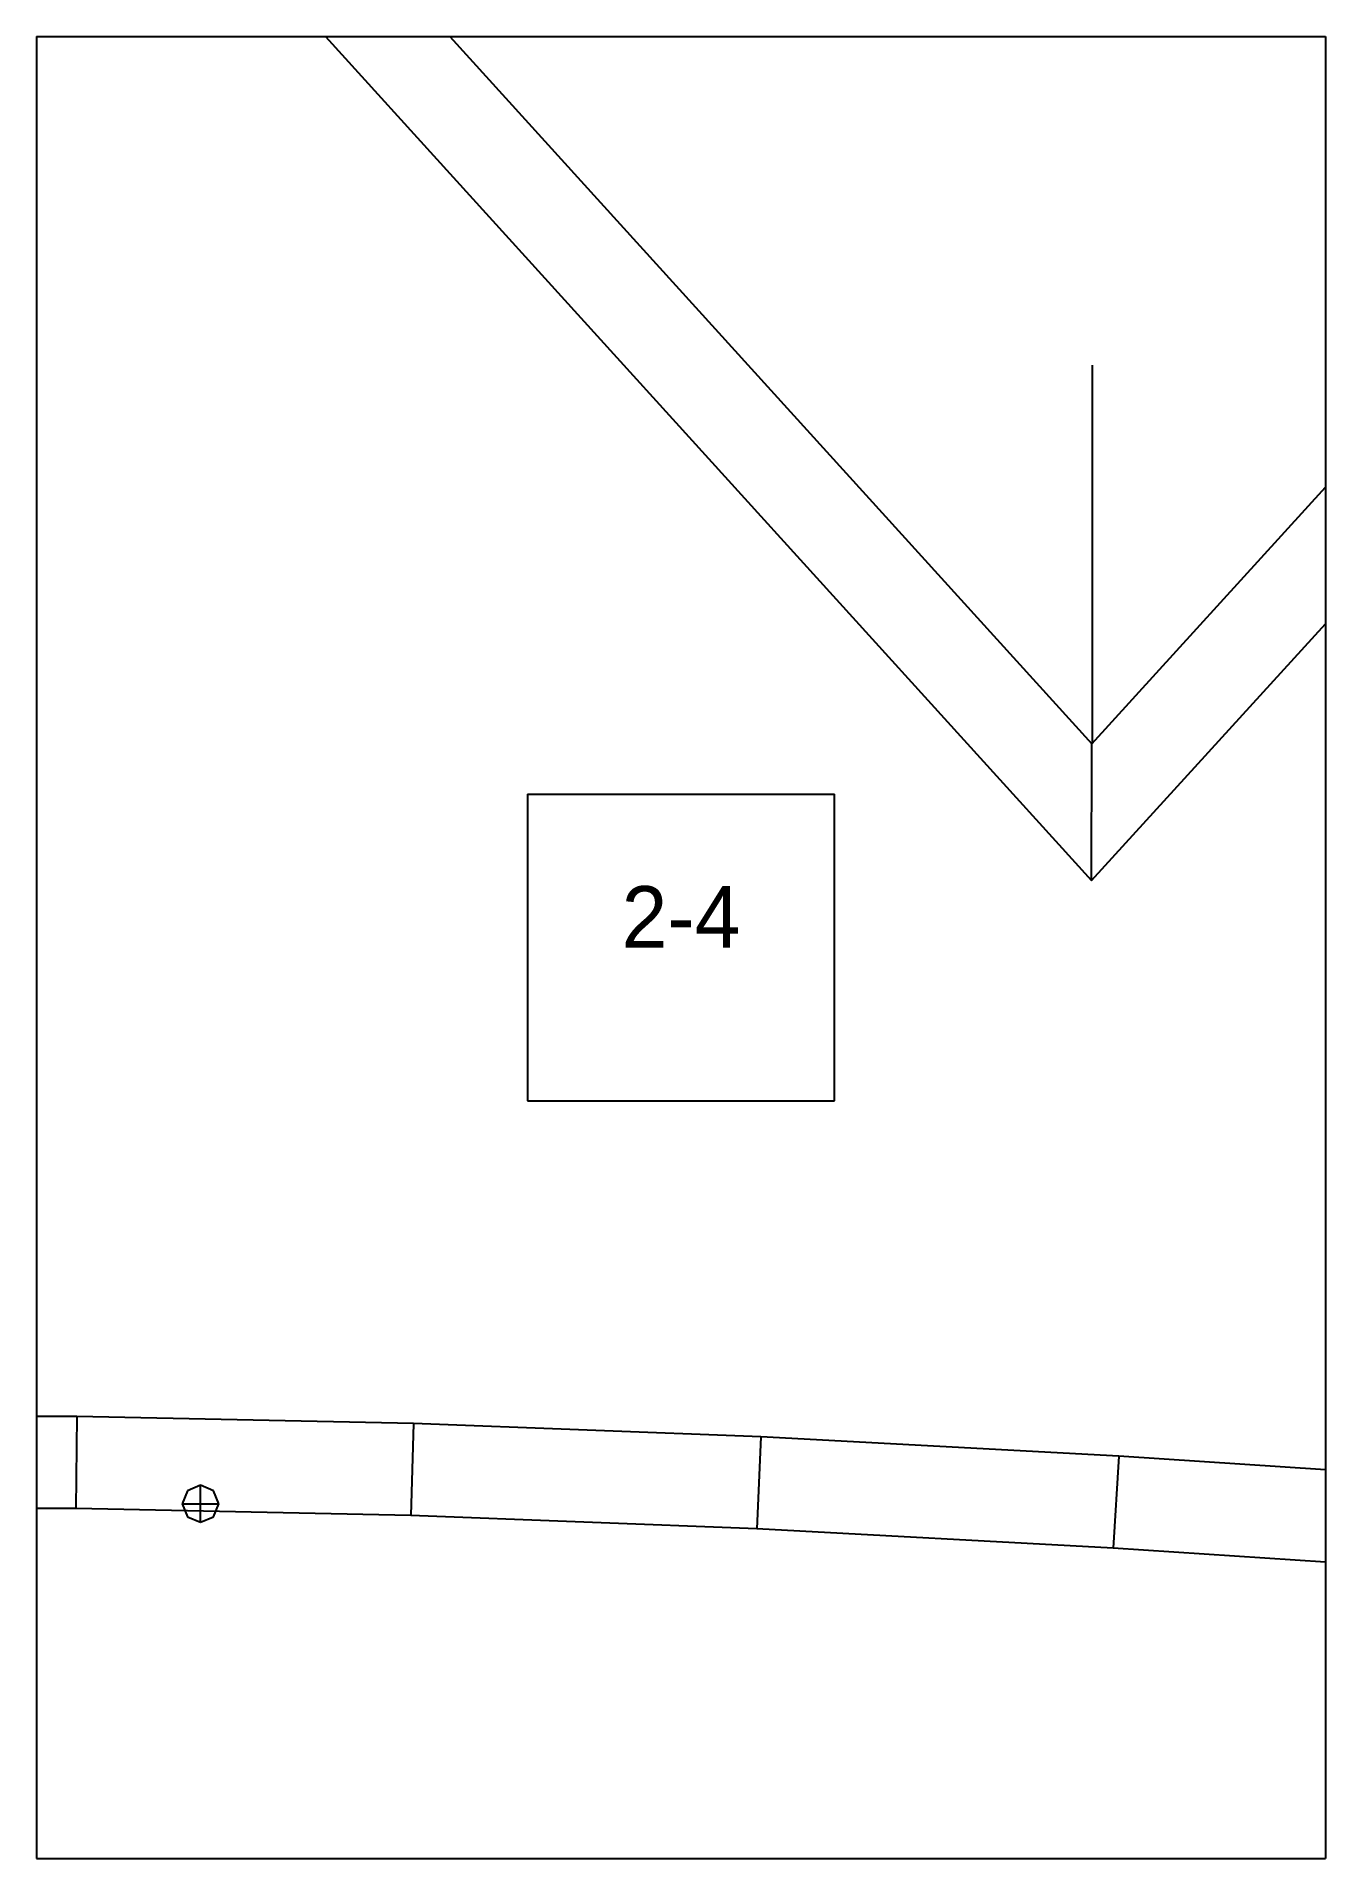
# Paper-space layout 'Plan 2-4' of a CAD drawing. Header units: metres, sheet in millimetres. Extents: x 0 to 210, y 0 to 297.
# The model-space entities are those that its viewports show. They can reach past a viewport. Long polylines and large blocks are cut down to what shows.
import ezdxf
from ezdxf.enums import TextEntityAlignment as Align

# ---------------------------------------------------------------- set-up
doc = ezdxf.new("R2010")
doc.units = ezdxf.units.M
for name, color, linetype in [('default', 7, 'Continuous'), ('TEXTLAYER', 7, 'Continuous'), ('VIEWPORTS', 7, 'Continuous')]:
    doc.layers.add(name, color=color, linetype=linetype)

msp = doc.modelspace()

# ---------------------------------------------------------------- linework, layer by layer
at = {"color": 9}
for p, q in [((630, 0), (630, -297)), ((630, 0), (630, -297)), ((840, 0), (840, -297)), ((840, 0), (840, -297)), ((420, -297), (630, -297)), ((420, -297), (630, -297)), ((630, -297), (840, -297)), ((630, -297), (630, -594)), ((630, -297), (840, -297)), ((630, -297), (630, -594)), ((840, -297), (1050, -297)), ((840, -297), (840, -594)), ((840, -297), (1050, -297)), ((840, -297), (840, -594)), ((710, -420.5), (760, -420.5)), ((710, -420.5), (710, -470.5)), ((760, -470.5), (760, -420.5)), ((710, -470.5), (760, -470.5)), ((420, -594), (630, -594)), ((420, -594), (630, -594)), ((630, -594), (840, -594)), ((630, -594), (630, -891)), ((630, -594), (840, -594)), ((630, -594), (630, -891)), ((840, -594), (1050, -594)), ((840, -594), (840, -891)), ((840, -594), (1050, -594)), ((840, -594), (840, -891))]:
    msp.add_line(p, q, dxfattribs=at)
at = {"layer": 'default', "color": 7, "linetype": 'Continuous'}
for p, q in [((547.32, -131.64), (801.92, -412.29)), ((801.92, -412.29), (1038.52, -152.4)), ((548.16, -154.88), (801.9, -434.59)), ((801.9, -434.59), (1038.59, -174.6)), ((802.04, -412.15), (802.04, -350.6)), ((801.9, -434.59), (801.92, -412.29)), ((636.55, -521.92), (583.41, -522.18)), ((636.55, -521.92), (636.43, -536.92)), ((691.43, -523.1), (636.55, -521.92)), ((691.43, -523.1), (690.98, -538.1)), ((748.03, -525.28), (691.43, -523.1)), ((748.03, -525.28), (747.34, -540.27)), ((806.33, -528.41), (748.03, -525.28)), ((806.33, -528.41), (805.43, -543.38)), ((866.18, -532.37), (806.33, -528.41)), ((654.6, -534.04), (653.72, -536.16)), ((656.72, -533.16), (654.6, -534.04)), ((658.85, -534.04), (656.72, -533.16)), ((656.72, -539.16), (656.72, -533.16)), ((659.72, -536.16), (658.85, -534.04)), ((636.43, -536.92), (583.78, -537.17)), ((690.98, -538.1), (636.43, -536.92)), ((653.72, -536.16), (654.6, -538.28)), ((653.72, -536.16), (659.72, -536.16)), ((658.85, -538.28), (659.72, -536.16)), ((654.6, -538.28), (656.72, -539.16)), ((656.72, -539.16), (658.85, -538.28)), ((747.34, -540.27), (690.98, -538.1)), ((805.43, -543.38), (747.34, -540.27)), ((865.09, -547.33), (805.43, -543.38))]:
    msp.add_line(p, q, dxfattribs=at)

# ---------------------------------------------------------------- texts
at = {"layer": 'TEXTLAYER', "color": 1}
msp.add_text('2-4', height=10, dxfattribs=at).set_placement((735, -445.5), align=Align.CENTER)

psp = doc.layouts.new('Plan 2-4')

# ---------------------------------------------------------------- viewports
at = {"layer": 'VIEWPORTS'}
psp.add_viewport(center=(105, 148.5), size=(210, 297), view_center_point=(735, -445.5), view_height=297, dxfattribs=at)

doc.saveas('drawing.dxf')
